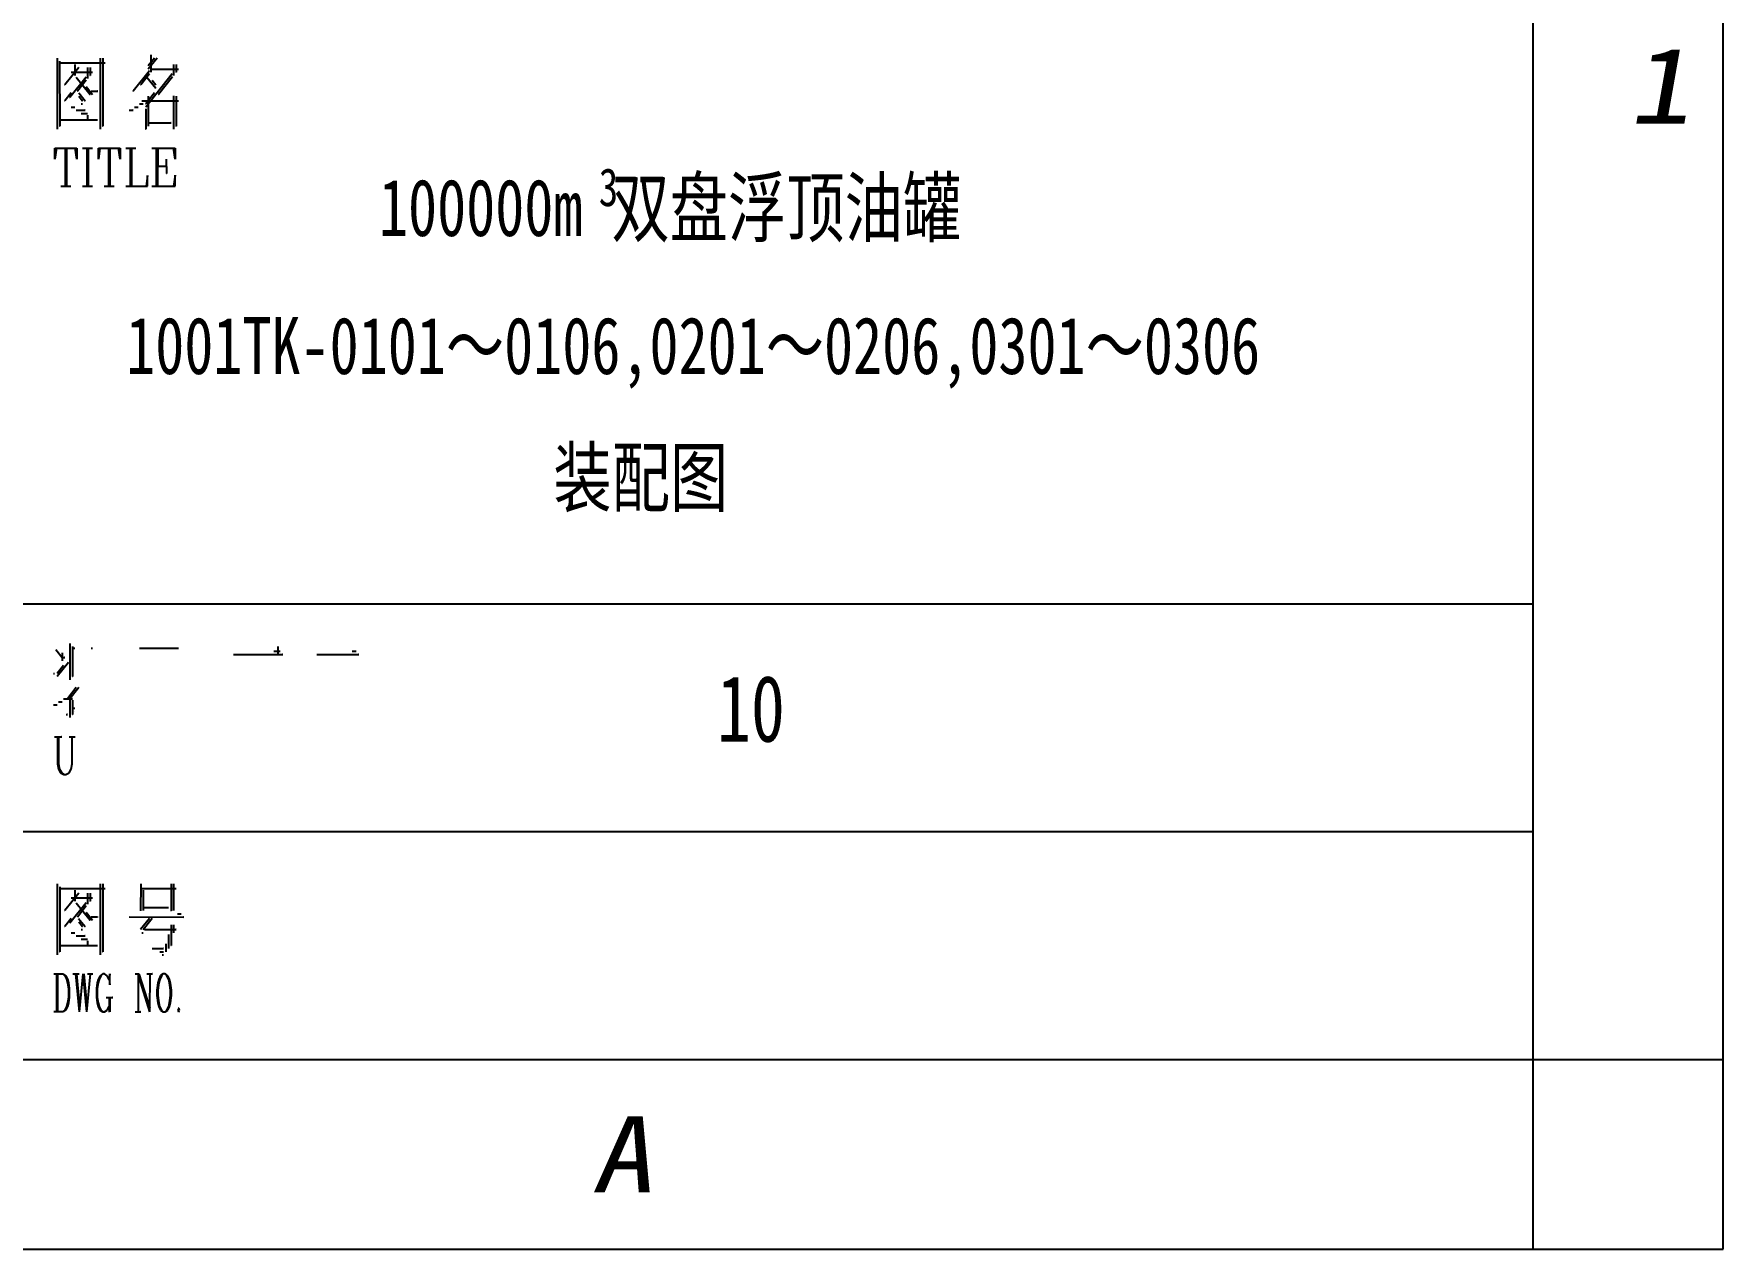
# Model space of a CAD drawing. Header units: inches. Extents: x 8 to 1207, y 9 to 860.
# Drawn here: x 1112.7 to 1201.7, y 14.3 to 78.3 of the extents above; entities that cross this region are included whole.
import ezdxf
from ezdxf.enums import TextEntityAlignment as Align

# ---------------------------------------------------------------- set-up
doc = ezdxf.new("R2010")
doc.units = ezdxf.units.IN
doc.header["$MEASUREMENT"] = 0
doc.layers.add('L100_9', color=1, linetype='Continuous')
doc.layers.add('L2008-A', color=1, linetype='Continuous')
doc.styles.add('HZ', font='NSimSun.ttf', dxfattribs={"width": 0.75})

msp = doc.modelspace()

# ---------------------------------------------------------------- linework, layer by layer
at = {"color": 0}
for p, q in [((1113.975, 77.009), (1113.977, 73.262)), ((1114.108, 76.846), (1114.111, 73.429)), ((1114.177, 76.761), (1116.508, 76.759)), ((1114.911, 76.679), (1114.912, 76.093)), ((1116.244, 77.012), (1116.24, 73.259)), ((1116.375, 77.007), (1116.374, 73.425)), ((1116.508, 76.759), (1116.502, 76.759)), ((1118.773, 76.596), (1118.767, 76.596)), ((1119.11, 77.009), (1118.773, 76.596)), ((1119.24, 77.011), (1118.775, 76.426)), ((1118.909, 77.178), (1118.907, 76.262)), ((1120.108, 76.679), (1120.109, 76.093)), ((1120.239, 76.675), (1120.238, 76.26)), ((1115.112, 76.51), (1114.377, 75.592)), ((1115.51, 76.009), (1114.641, 74.924)), ((1114.711, 76.261), (1115.843, 76.262)), ((1114.912, 76.093), (1114.906, 76.093)), ((1114.976, 76.008), (1115.708, 75.095)), ((1115.512, 75.844), (1115.041, 75.258)), ((1115.573, 75.93), (1115.568, 75.93)), ((1115.578, 76.51), (1115.573, 75.93)), ((1115.708, 76.096), (1115.702, 76.096)), ((1115.709, 76.511), (1115.708, 76.096)), ((1115.843, 76.262), (1115.837, 76.262)), ((1118.844, 76.341), (1117.975, 75.262)), ((1118.84, 76.176), (1118.375, 75.591)), ((1120.04, 76.178), (1118.643, 74.428)), ((1118.706, 76.01), (1119.173, 75.429)), ((1118.775, 76.426), (1118.769, 76.426)), ((1118.907, 76.262), (1118.902, 76.262)), ((1118.974, 76.428), (1120.373, 76.426)), ((1118.975, 75.842), (1119.176, 75.594)), ((1120.042, 76.013), (1119.307, 75.095)), ((1120.109, 76.093), (1120.103, 76.093)), ((1120.238, 76.26), (1120.232, 76.26)), ((1120.373, 76.426), (1120.367, 76.426)), ((1114.375, 74.762), (1114.37, 74.762)), ((1114.377, 75.592), (1114.372, 75.592)), ((1114.712, 75.175), (1114.375, 74.762)), ((1114.641, 74.924), (1114.635, 74.924)), ((1115.041, 75.258), (1115.035, 75.258)), ((1115.11, 75.18), (1115.444, 74.763)), ((1115.112, 75.009), (1115.308, 74.761)), ((1115.308, 74.761), (1115.302, 74.761)), ((1115.444, 74.763), (1115.439, 74.763)), ((1115.51, 75.508), (1115.844, 75.091)), ((1115.708, 75.095), (1115.702, 75.095)), ((1115.774, 75.261), (1116.11, 75.259)), ((1115.844, 75.091), (1115.839, 75.091)), ((1116.11, 75.259), (1116.104, 75.259)), ((1117.975, 75.262), (1117.969, 75.262)), ((1118.375, 75.591), (1118.369, 75.591)), ((1118.441, 74.762), (1120.374, 74.76)), ((1119.107, 75.178), (1118.642, 74.593)), ((1118.773, 75.01), (1118.774, 73.429)), ((1119.173, 75.429), (1119.167, 75.429)), ((1119.176, 75.594), (1119.171, 75.594)), ((1119.307, 75.095), (1119.301, 75.095)), ((1120.11, 75.013), (1120.106, 73.262)), ((1120.241, 75.009), (1120.241, 73.428)), ((1120.374, 74.76), (1120.368, 74.76)), ((1114.709, 74.425), (1114.908, 74.427)), ((1114.908, 74.427), (1114.902, 74.427)), ((1114.978, 74.263), (1115.444, 74.262)), ((1115.241, 74.595), (1115.31, 74.596)), ((1115.241, 74.095), (1115.577, 74.093)), ((1115.31, 74.596), (1115.304, 74.596)), ((1115.444, 74.262), (1115.438, 74.262)), ((1115.577, 74.093), (1115.571, 74.093)), ((1115.578, 74.008), (1115.575, 73.763)), ((1117.775, 74.26), (1117.974, 74.262)), ((1117.974, 74.262), (1117.969, 74.262)), ((1118.041, 74.427), (1118.24, 74.43)), ((1118.24, 74.43), (1118.234, 74.429)), ((1118.306, 74.595), (1118.511, 74.592)), ((1118.511, 74.592), (1118.505, 74.592)), ((1118.642, 74.593), (1118.636, 74.593)), ((1118.643, 74.428), (1118.638, 74.428)), ((1118.639, 74.343), (1118.639, 73.263)), ((1113.977, 73.262), (1113.971, 73.262)), ((1114.111, 73.429), (1114.106, 73.429)), ((1114.176, 73.759), (1116.109, 73.758)), ((1115.575, 73.763), (1115.569, 73.763)), ((1116.109, 73.758), (1116.104, 73.758)), ((1116.24, 73.259), (1116.234, 73.259)), ((1116.374, 73.425), (1116.369, 73.425)), ((1118.639, 73.263), (1118.634, 73.263)), ((1118.774, 73.429), (1118.768, 73.429)), ((1118.84, 73.595), (1119.972, 73.596)), ((1119.972, 73.596), (1119.966, 73.596)), ((1120.106, 73.262), (1120.101, 73.262)), ((1120.241, 73.428), (1120.235, 73.428)), ((1113.863, 72.26), (1115.006, 72.262)), ((1113.937, 72.261), (1113.863, 71.692)), ((1113.863, 71.692), (1113.863, 72.26)), ((1114.397, 72.261), (1114.397, 70.259)), ((1114.471, 72.261), (1114.47, 70.26)), ((1114.932, 72.261), (1114.926, 72.261)), ((1115.006, 71.687), (1114.932, 72.261)), ((1115.006, 72.262), (1115.006, 71.687)), ((1115.307, 72.259), (1115.841, 72.259)), ((1115.54, 72.262), (1115.539, 70.26)), ((1115.614, 72.263), (1115.613, 70.261)), ((1115.841, 72.259), (1115.836, 72.259)), ((1116.148, 72.263), (1117.291, 72.258)), ((1116.149, 71.689), (1116.148, 72.263)), ((1116.222, 72.258), (1116.149, 71.689)), ((1116.683, 72.263), (1116.682, 70.262)), ((1116.757, 72.258), (1116.756, 70.262)), ((1117.212, 72.263), (1117.206, 72.263)), ((1117.292, 71.69), (1117.212, 72.263)), ((1117.291, 72.258), (1117.292, 71.69)), ((1117.593, 72.262), (1118.127, 72.262)), ((1117.82, 72.259), (1117.825, 70.263)), ((1117.9, 72.259), (1117.899, 70.258)), ((1118.127, 72.262), (1118.122, 72.262)), ((1118.963, 72.26), (1120.186, 72.262)), ((1119.196, 72.262), (1119.196, 70.261)), ((1119.27, 72.263), (1119.269, 70.262)), ((1120.106, 72.261), (1120.1, 72.261)), ((1120.186, 71.688), (1120.106, 72.261)), ((1120.186, 72.262), (1120.186, 71.688)), ((1119.269, 71.308), (1119.724, 71.307)), ((1119.724, 71.307), (1119.718, 71.307)), ((1119.726, 71.688), (1119.728, 70.926)), ((1118.734, 70.83), (1118.661, 70.261)), ((1118.735, 70.261), (1118.734, 70.83)), ((1119.728, 70.926), (1119.723, 70.926)), ((1120.184, 70.835), (1120.105, 70.26)), ((1120.185, 70.26), (1120.184, 70.835)), ((1114.169, 70.262), (1114.698, 70.262)), ((1114.397, 70.259), (1114.391, 70.259)), ((1114.47, 70.26), (1114.465, 70.26)), ((1114.698, 70.262), (1114.692, 70.262)), ((1115.312, 70.263), (1115.841, 70.258)), ((1115.539, 70.26), (1115.534, 70.26)), ((1115.613, 70.261), (1115.608, 70.261)), ((1115.841, 70.258), (1115.835, 70.258)), ((1116.449, 70.259), (1116.984, 70.259)), ((1116.682, 70.262), (1116.677, 70.261)), ((1116.756, 70.262), (1116.751, 70.262)), ((1116.984, 70.259), (1116.978, 70.259)), ((1117.592, 70.26), (1118.735, 70.261)), ((1117.825, 70.263), (1117.819, 70.263)), ((1117.899, 70.258), (1117.893, 70.258)), ((1118.661, 70.261), (1118.655, 70.261)), ((1118.962, 70.258), (1120.185, 70.26)), ((1119.196, 70.261), (1119.19, 70.261)), ((1119.269, 70.262), (1119.264, 70.262)), ((1120.105, 70.26), (1120.1, 70.259)), ((1113.91, 45.847), (1114.245, 45.426)), ((1114.245, 45.426), (1114.24, 45.426)), ((1114.245, 45.676), (1114.245, 45.261)), ((1114.308, 45.426), (1114.376, 45.426)), ((1114.376, 45.426), (1114.37, 45.426)), ((1114.643, 46.176), (1114.643, 44.26)), ((1114.78, 46.012), (1114.78, 44.431)), ((1114.842, 45.926), (1114.911, 45.926)), ((1114.911, 45.926), (1114.905, 45.926)), ((1115.775, 45.926), (1115.843, 45.926)), ((1115.843, 45.926), (1115.837, 45.926)), ((1118.311, 45.926), (1120.375, 45.926)), ((1120.375, 45.926), (1120.369, 45.926)), ((1123.26, 45.596), (1125.858, 45.596)), ((1125.392, 45.761), (1125.722, 45.761)), ((1125.591, 45.596), (1125.585, 45.596)), ((1125.591, 46.012), (1125.591, 45.596)), ((1125.722, 45.761), (1125.716, 45.761)), ((1125.858, 45.596), (1125.852, 45.596)), ((1127.655, 45.596), (1129.856, 45.596)), ((1129.52, 45.761), (1129.725, 45.761)), ((1129.725, 45.761), (1129.719, 45.761)), ((1129.856, 45.596), (1129.85, 45.596)), ((1113.779, 44.596), (1113.842, 44.596)), ((1113.842, 44.596), (1113.836, 44.596)), ((1113.978, 44.596), (1113.972, 44.596)), ((1114.575, 45.176), (1113.978, 44.431)), ((1114.308, 45.011), (1113.978, 44.596)), ((1114.245, 45.261), (1114.24, 45.261)), ((1113.978, 44.431), (1113.972, 44.431)), ((1114.979, 43.845), (1114.513, 43.259)), ((1114.643, 44.26), (1114.638, 44.26)), ((1115.11, 43.845), (1114.643, 43.259)), ((1114.78, 44.431), (1114.774, 44.431)), ((1113.779, 42.93), (1113.978, 42.93)), ((1113.978, 42.93), (1113.972, 42.93)), ((1114.046, 43.094), (1114.245, 43.094)), ((1114.245, 43.094), (1114.24, 43.094)), ((1114.308, 43.259), (1114.78, 43.259)), ((1114.513, 43.259), (1114.507, 43.259)), ((1114.643, 43.259), (1114.638, 43.259)), ((1114.643, 43.18), (1114.643, 42.264)), ((1114.78, 43.259), (1114.774, 43.259)), ((1114.78, 43.18), (1114.78, 42.429)), ((1114.842, 42.765), (1114.911, 42.765)), ((1114.911, 42.765), (1114.905, 42.765)), ((1114.444, 42.429), (1114.513, 42.429)), ((1114.513, 42.429), (1114.507, 42.429)), ((1114.643, 42.264), (1114.638, 42.264)), ((1114.78, 42.429), (1114.774, 42.429)), ((1114.911, 42.594), (1114.905, 42.594)), ((1113.829, 41.259), (1114.215, 41.259)), ((1113.994, 41.259), (1113.994, 39.83)), ((1114.049, 41.259), (1114.049, 39.83)), ((1114.215, 41.259), (1114.214, 41.259)), ((1114.602, 41.259), (1114.933, 41.259)), ((1114.767, 41.259), (1114.766, 41.259)), ((1114.767, 39.83), (1114.767, 41.259)), ((1114.933, 41.259), (1114.932, 41.259)), ((1113.994, 39.83), (1114.049, 39.545)), ((1114.049, 39.83), (1114.104, 39.545)), ((1114.049, 39.545), (1114.16, 39.354)), ((1114.104, 39.545), (1114.215, 39.354)), ((1114.16, 39.354), (1114.325, 39.259)), ((1114.215, 39.354), (1114.325, 39.259)), ((1114.325, 39.259), (1114.324, 39.259)), ((1114.325, 39.259), (1114.436, 39.259)), ((1114.436, 39.259), (1114.602, 39.354)), ((1114.602, 39.354), (1114.712, 39.545)), ((1114.712, 39.545), (1114.767, 39.83)), ((1113.975, 33.511), (1113.976, 29.764)), ((1114.113, 33.348), (1114.111, 29.93)), ((1114.176, 33.263), (1116.508, 33.26)), ((1115.112, 33.012), (1114.377, 32.094)), ((1114.911, 33.18), (1114.912, 32.595)), ((1115.578, 33.011), (1115.579, 32.431)), ((1115.709, 33.013), (1115.708, 32.598)), ((1116.243, 33.513), (1116.245, 29.761)), ((1116.374, 33.515), (1116.374, 29.927)), ((1116.508, 33.26), (1116.502, 33.26)), ((1118.376, 33.514), (1118.374, 32.093)), ((1118.441, 33.265), (1120.244, 33.262)), ((1118.51, 33.18), (1118.511, 32.094)), ((1119.973, 33.515), (1119.972, 32.093)), ((1120.11, 33.511), (1120.109, 32.095)), ((1120.244, 33.262), (1120.238, 33.262)), ((1114.377, 32.094), (1114.371, 32.094)), ((1115.51, 32.51), (1114.646, 31.432)), ((1114.711, 32.763), (1115.842, 32.764)), ((1114.912, 32.595), (1114.906, 32.594)), ((1114.975, 32.51), (1115.707, 31.597)), ((1115.511, 32.345), (1115.046, 31.76)), ((1115.579, 32.431), (1115.573, 32.431)), ((1115.708, 32.598), (1115.702, 32.598)), ((1115.842, 32.764), (1115.837, 32.764)), ((1118.374, 32.093), (1118.369, 32.093)), ((1118.511, 32.094), (1118.505, 32.094)), ((1118.577, 32.26), (1119.839, 32.262)), ((1119.839, 32.262), (1119.834, 32.262)), ((1119.972, 32.093), (1119.966, 32.093)), ((1120.109, 32.095), (1120.103, 32.095)), ((1114.375, 31.264), (1114.369, 31.264)), ((1114.711, 31.677), (1114.375, 31.264)), ((1114.646, 31.432), (1114.64, 31.432)), ((1115.046, 31.76), (1115.04, 31.76)), ((1115.109, 31.681), (1115.444, 31.264)), ((1115.111, 31.511), (1115.307, 31.263)), ((1115.307, 31.263), (1115.302, 31.263)), ((1115.444, 31.264), (1115.438, 31.264)), ((1115.509, 32.01), (1115.844, 31.593)), ((1115.707, 31.597), (1115.702, 31.597)), ((1115.774, 31.763), (1116.109, 31.761)), ((1115.844, 31.593), (1115.838, 31.593)), ((1116.109, 31.761), (1116.104, 31.76)), ((1117.775, 31.762), (1120.641, 31.759)), ((1118.84, 31.677), (1118.374, 31.098)), ((1118.976, 31.678), (1118.51, 31.093)), ((1119.975, 31.343), (1119.975, 30.262)), ((1120.105, 31.344), (1120.11, 30.929)), ((1120.309, 31.926), (1120.508, 31.929)), ((1120.508, 31.929), (1120.503, 31.928)), ((1120.641, 31.759), (1120.635, 31.759)), ((1114.176, 30.261), (1116.109, 30.259)), ((1114.708, 30.926), (1114.907, 30.928)), ((1114.907, 30.928), (1114.902, 30.928)), ((1114.977, 30.764), (1115.444, 30.764)), ((1115.241, 31.097), (1115.309, 31.098)), ((1115.241, 30.597), (1115.576, 30.595)), ((1115.309, 31.098), (1115.303, 31.098)), ((1115.444, 30.764), (1115.438, 30.764)), ((1115.574, 30.265), (1115.569, 30.265)), ((1115.576, 30.595), (1115.571, 30.595)), ((1115.577, 30.509), (1115.574, 30.265)), ((1116.109, 30.259), (1116.103, 30.259)), ((1118.374, 31.098), (1118.368, 31.097)), ((1118.444, 30.928), (1118.507, 30.928)), ((1118.507, 30.928), (1118.501, 30.928)), ((1118.51, 31.093), (1118.505, 31.093)), ((1118.573, 31.094), (1120.239, 31.095)), ((1119.707, 30.345), (1119.706, 29.93)), ((1119.844, 30.847), (1119.841, 30.096)), ((1119.975, 30.262), (1119.97, 30.262)), ((1120.11, 30.929), (1120.104, 30.929)), ((1120.239, 31.095), (1120.233, 31.095)), ((1113.976, 29.764), (1113.971, 29.764)), ((1114.111, 29.93), (1114.105, 29.93)), ((1116.245, 29.761), (1116.239, 29.76)), ((1116.374, 29.927), (1116.368, 29.927)), ((1118.976, 30.098), (1119.573, 30.093)), ((1119.376, 29.932), (1119.575, 29.928)), ((1119.509, 29.762), (1119.577, 29.763)), ((1119.573, 30.093), (1119.568, 30.093)), ((1119.575, 29.928), (1119.57, 29.928)), ((1119.577, 29.763), (1119.571, 29.763)), ((1119.706, 29.93), (1119.7, 29.929)), ((1119.841, 30.096), (1119.835, 30.096)), ((1113.805, 28.761), (1114.283, 28.761)), ((1113.948, 28.763), (1113.947, 26.761)), ((1113.999, 28.763), (1113.998, 26.762)), ((1114.283, 28.761), (1114.375, 28.665)), ((1114.283, 28.761), (1114.426, 28.666)), ((1114.375, 28.665), (1114.474, 28.479)), ((1114.426, 28.666), (1114.519, 28.479)), ((1114.474, 28.479), (1114.521, 28.286)), ((1114.519, 28.479), (1114.567, 28.286)), ((1114.806, 28.761), (1115.136, 28.765)), ((1114.948, 28.763), (1115.141, 26.763)), ((1114.994, 28.763), (1115.136, 27.241)), ((1115.136, 28.765), (1115.13, 28.765)), ((1115.329, 28.761), (1115.141, 26.763)), ((1115.329, 28.761), (1115.522, 26.762)), ((1115.375, 28.762), (1115.517, 27.239)), ((1115.71, 28.76), (1115.522, 26.762)), ((1115.568, 28.764), (1115.852, 28.761)), ((1115.852, 28.761), (1115.847, 28.761)), ((1116.14, 28.474), (1116.091, 28.286)), ((1116.185, 28.475), (1116.136, 28.287)), ((1116.234, 28.669), (1116.14, 28.474)), ((1116.28, 28.669), (1116.185, 28.475)), ((1116.376, 28.761), (1116.234, 28.669)), ((1116.376, 28.761), (1116.28, 28.669)), ((1116.472, 28.762), (1116.376, 28.761)), ((1116.615, 28.667), (1116.472, 28.762)), ((1116.708, 28.475), (1116.615, 28.667)), ((1116.757, 28.76), (1116.708, 28.475)), ((1116.708, 28.475), (1116.757, 28.191)), ((1116.757, 28.191), (1116.757, 28.76)), ((1118.087, 28.763), (1118.28, 28.76)), ((1118.235, 28.765), (1118.234, 26.763)), ((1118.28, 28.76), (1118.275, 28.759)), ((1118.28, 28.76), (1118.852, 26.952)), ((1118.282, 28.572), (1118.848, 26.764)), ((1118.707, 28.764), (1118.991, 28.762)), ((1118.849, 28.76), (1118.848, 26.764)), ((1118.991, 28.762), (1118.985, 28.762)), ((1119.33, 28.475), (1119.281, 28.287)), ((1119.375, 28.476), (1119.326, 28.288)), ((1119.424, 28.67), (1119.33, 28.475)), ((1119.47, 28.665), (1119.375, 28.476)), ((1119.565, 28.762), (1119.424, 28.67)), ((1119.565, 28.762), (1119.47, 28.665)), ((1119.662, 28.763), (1119.565, 28.762)), ((1119.662, 28.763), (1119.656, 28.763)), ((1119.754, 28.668), (1119.662, 28.763)), ((1119.805, 28.668), (1119.662, 28.763)), ((1119.853, 28.476), (1119.754, 28.668)), ((1119.898, 28.476), (1119.805, 28.668)), ((1119.9, 28.288), (1119.853, 28.476)), ((1119.946, 28.283), (1119.898, 28.476)), ((1114.521, 28.286), (1114.57, 28.002)), ((1114.567, 28.286), (1114.616, 28.003)), ((1114.57, 28.002), (1114.57, 27.524)), ((1114.616, 28.003), (1114.615, 27.525)), ((1116.043, 28.001), (1116.042, 27.524)), ((1116.091, 28.286), (1116.043, 28.001)), ((1116.136, 28.287), (1116.088, 28.002)), ((1116.088, 28.002), (1116.088, 27.524)), ((1119.234, 27.906), (1119.231, 27.621)), ((1119.231, 27.621), (1119.281, 27.241)), ((1119.281, 28.287), (1119.234, 27.906)), ((1119.279, 27.906), (1119.277, 27.622)), ((1119.277, 27.622), (1119.326, 27.236)), ((1119.326, 28.288), (1119.279, 27.906)), ((1119.944, 27.908), (1119.9, 28.288)), ((1119.901, 27.237), (1119.948, 27.618)), ((1119.948, 27.618), (1119.944, 27.908)), ((1119.996, 27.903), (1119.946, 28.283)), ((1119.946, 27.237), (1119.993, 27.618)), ((1119.993, 27.618), (1119.996, 27.903)), ((1113.805, 26.76), (1113.799, 26.76)), ((1114.282, 26.765), (1113.805, 26.76)), ((1113.947, 26.761), (1113.941, 26.761)), ((1113.998, 26.762), (1113.992, 26.762)), ((1114.282, 26.765), (1114.277, 26.765)), ((1114.423, 26.858), (1114.282, 26.765)), ((1114.378, 26.857), (1114.282, 26.765)), ((1114.473, 27.046), (1114.378, 26.857)), ((1114.518, 27.046), (1114.423, 26.858)), ((1114.522, 27.24), (1114.473, 27.046)), ((1114.567, 27.24), (1114.518, 27.046)), ((1114.57, 27.524), (1114.522, 27.24)), ((1114.615, 27.525), (1114.567, 27.24)), ((1115.136, 27.241), (1115.13, 27.241)), ((1115.141, 26.763), (1115.135, 26.763)), ((1115.141, 26.763), (1115.135, 26.763)), ((1115.517, 27.239), (1115.511, 27.239)), ((1115.522, 26.762), (1115.516, 26.762)), ((1115.522, 26.762), (1115.516, 26.762)), ((1116.042, 27.524), (1116.091, 27.24)), ((1116.088, 27.524), (1116.136, 27.24)), ((1116.091, 27.24), (1116.139, 27.047)), ((1116.136, 27.24), (1116.184, 27.048)), ((1116.139, 27.047), (1116.232, 26.855)), ((1116.184, 27.048), (1116.283, 26.855)), ((1116.232, 26.855), (1116.375, 26.76)), ((1116.283, 26.855), (1116.375, 26.76)), ((1116.375, 26.76), (1116.369, 26.76)), ((1116.375, 26.76), (1116.472, 26.761)), ((1116.472, 26.761), (1116.613, 26.859)), ((1116.565, 27.524), (1116.901, 27.522)), ((1116.613, 26.859), (1116.707, 27.048)), ((1116.707, 27.048), (1116.702, 27.048)), ((1116.71, 26.763), (1116.705, 26.763)), ((1116.708, 27.525), (1116.71, 26.763)), ((1116.756, 26.764), (1116.75, 26.764)), ((1116.759, 27.526), (1116.756, 26.764)), ((1116.901, 27.522), (1116.895, 27.522)), ((1118.092, 26.762), (1118.376, 26.765)), ((1118.234, 26.763), (1118.229, 26.763)), ((1118.376, 26.765), (1118.371, 26.765)), ((1118.848, 26.764), (1118.843, 26.764)), ((1118.848, 26.764), (1118.843, 26.764)), ((1118.852, 26.952), (1118.846, 26.952)), ((1119.281, 27.241), (1119.328, 27.048)), ((1119.326, 27.236), (1119.374, 27.049)), ((1119.328, 27.048), (1119.422, 26.856)), ((1119.374, 27.049), (1119.467, 26.856)), ((1119.422, 26.856), (1119.565, 26.761)), ((1119.467, 26.856), (1119.565, 26.761)), ((1119.565, 26.761), (1119.559, 26.761)), ((1119.565, 26.761), (1119.661, 26.762)), ((1119.661, 26.762), (1119.757, 26.86)), ((1119.661, 26.762), (1119.802, 26.86)), ((1119.757, 26.86), (1119.852, 27.048)), ((1119.802, 26.86), (1119.897, 27.049)), ((1119.852, 27.048), (1119.901, 27.237)), ((1119.897, 27.049), (1119.946, 27.237)), ((1120.376, 26.952), (1120.326, 26.86)), ((1120.326, 26.86), (1120.372, 26.764)), ((1120.376, 26.952), (1120.37, 26.952)), ((1120.372, 26.764), (1120.422, 26.856)), ((1120.422, 26.856), (1120.376, 26.952))]:
    msp.add_line(p, q, dxfattribs=at)
at = {"layer": 'L2008-A', "color": 7, "linetype": 'Continuous'}
for p, q in [((1201.713, 14.259), (1201.713, 855.259)), ((1191.713, 24.259), (1191.713, 845.259)), ((37.713, 24.259), (1191.713, 24.259)), ((1191.713, 24.259), (1201.713, 24.259)), ((1191.713, 14.259), (1191.713, 24.259)), ((12.713, 14.259), (1201.713, 14.259))]:
    msp.add_line(p, q, dxfattribs=at)
at = {"layer": 'L2008-A', "color": 0}
for p, q in [((1111.713, 48.259), (1191.713, 48.259)), ((1111.713, 36.259), (1191.713, 36.259))]:
    msp.add_line(p, q, dxfattribs=at)

# ---------------------------------------------------------------- texts
at = {"linetype": 'Continuous', "width": 0.75}
msp.add_text('10', height=3.5, dxfattribs=at).set_placement((1148.729, 40.993))
at = {"layer": 'L100_9', "color": 2, "linetype": 'Continuous', "style": 'HZ', "width": 0.75}
for s, height, p in [('3', 2, (1142.501, 69.209)), ('100000m \\M+5CBAB\\M+5C5CC\\M+5B8A1\\M+5B6A5\\M+5D3CD\\M+5B9DE', 3, (1130.923, 67.635)), ('1001TK-0101\\M+5A1AB0106,0201\\M+5A1AB0206,0301\\M+5A1AB0306', 3, (1117.61, 60.365)), ('\\M+5D7B0\\M+5C5E4\\M+5CDBC', 3, (1140.112, 53.423))]:
    msp.add_text(s, height=height, dxfattribs=at).set_placement(p)
at = {"layer": 'L2008-A', "color": 7, "linetype": 'Continuous', "oblique": 10, "width": 1.2}
msp.add_text('1', height=4, dxfattribs=at).set_placement((1196.713, 73.559))
at = {"layer": 'L2008-A', "color": 7, "linetype": 'Continuous', "oblique": 10.00002, "width": 1.2}
msp.add_text('A', height=4, dxfattribs=at).set_placement((1142.113, 17.259), (1145.313, 17.259), align=Align.FIT)

doc.saveas('drawing.dxf')
